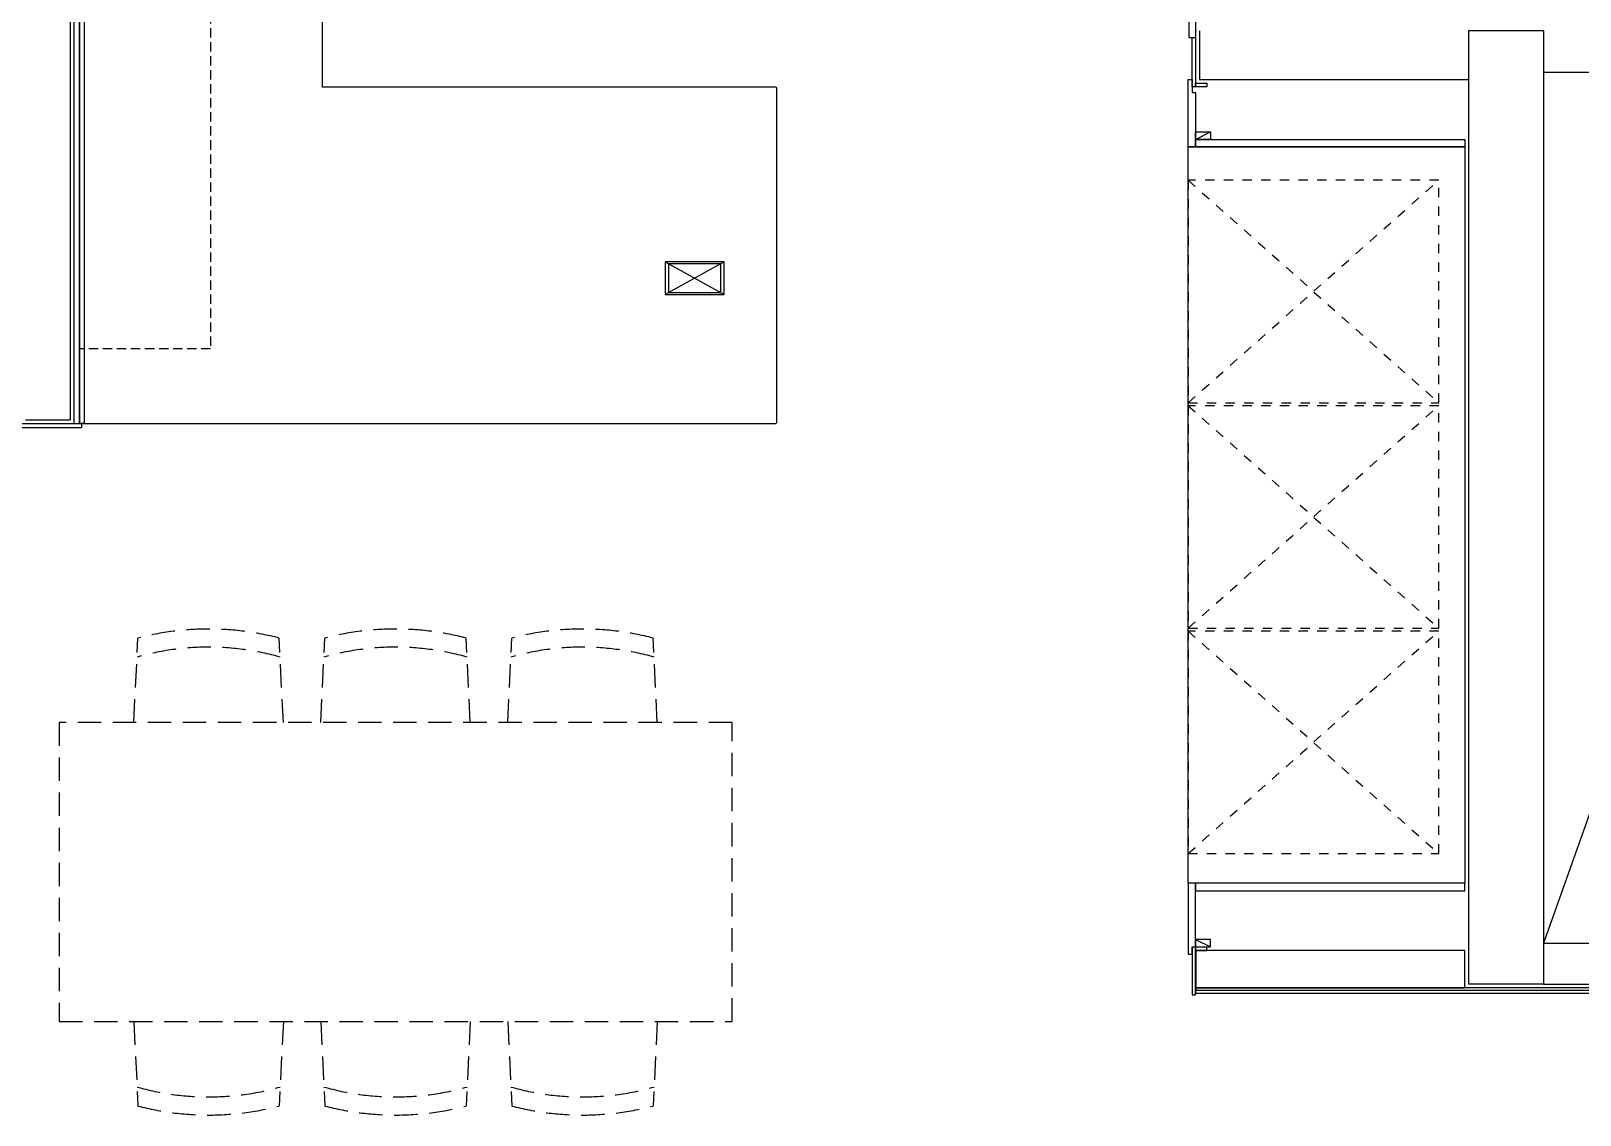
# Model space of a CAD drawing. Header units: millimetres. Extents: x -33000 to 294000, y 0 to 42408.
# Drawn here: x 14445 to 18587, y 16255 to 19155 of the extents above; entities that cross this region are included whole.
import ezdxf

# ---------------------------------------------------------------- set-up
doc = ezdxf.new("R2010")
doc.units = ezdxf.units.MM
doc.header["$LTSCALE"] = 50
doc.linetypes.add('( Hidden )', pattern=[0.375, 0.25, -0.125])
doc.linetypes.add('HIDDEN', pattern=[2, 1, -1])
doc.layers.add('arch', color=8, linetype='Continuous')

msp = doc.modelspace()

# ---------------------------------------------------------------- linework, layer by layer
at = {"layer": 'arch', "ltscale": 2}
for p, q in [((14549.6, 20899.5), (14549.6, 18114.5)), ((17569.6, 19154.5), (17569.6, 19024.5)), ((17569.6, 19024.5), (18289.6, 19024.5)), ((18489.6, 19044.5), (19679.6, 19044.5)), ((14429.6, 18114.5), (14549.6, 18114.5)), ((18489.6, 16714.5), (19029.6, 16714.5)), ((18489.6, 16604.5), (21009.6, 16604.5))]:
    msp.add_line(p, q, dxfattribs=at)
at = {"layer": 'arch'}
for p, q in [((14559.6, 20889.5), (14559.6, 18104.5)), ((14574.6, 18104.5), (14574.6, 20889.5)), ((14574.6, 20874.5), (14574.6, 18104.5)), ((14586.6, 20874.5), (14586.6, 18104.5)), ((15224.6, 19004.5), (15224.6, 20224.5)), ((18289.6, 19154.5), (18289.6, 16604.5)), ((18489.6, 19154.5), (18289.6, 19154.5)), ((18489.6, 19154.5), (18489.6, 16604.5)), ((17550.5, 19005.5), (17550.5, 19137.5)), ((17550.5, 19137.5), (17559.5, 19137.5)), ((17559.5, 19137.5), (17559.5, 19005.5)), ((17539.5, 19024.5), (17550.5, 19024.5)), ((17539.5, 18844.5), (17539.5, 19024.5)), ((17550.5, 19024.5), (17550.5, 18989.5)), ((16434.6, 19004.5), (15224.6, 19004.5)), ((16439.6, 18109.5), (16439.6, 18999.5)), ((17559.5, 19005.5), (17550.5, 19005.5)), ((17550.5, 18989.5), (17559.5, 18989.5)), ((17559.5, 19014.5), (17589.5, 19014.5)), ((17559.5, 19005.5), (17559.5, 19014.5)), ((17589.5, 19005.5), (17559.5, 19005.5)), ((17559.5, 18989.5), (17559.5, 18844.5)), ((17589.5, 19014.5), (17589.5, 19005.5)), ((17559.5, 18884.5), (17599.5, 18884.5)), ((17559.5, 18864.5), (17559.5, 18884.5)), ((17559.5, 18864.5), (17599.5, 18884.5)), ((17599.5, 18864.5), (17559.5, 18864.5)), ((17559.5, 18864.5), (18279.5, 18864.5)), ((17559.5, 18844.5), (17559.5, 18864.5)), ((17599.5, 18884.5), (17599.5, 18864.5)), ((18279.5, 18864.5), (18279.5, 18844.5)), ((17559.5, 18844.5), (17539.5, 18844.5)), ((17539.5, 18844.5), (18279.5, 18844.5)), ((17539.5, 16874.5), (17539.5, 18844.5)), ((18279.5, 18844.5), (17559.5, 18844.5)), ((18279.5, 18844.5), (18279.5, 16874.5)), ((16298.1, 18536.5), (16141.1, 18536.5)), ((16141.1, 18536.5), (16141.1, 18449.5)), ((16141.1, 18536.5), (16298.1, 18449.5)), ((16298.1, 18536.5), (16141.1, 18449.5)), ((16289.6, 18531.5), (16149.6, 18531.5)), ((16149.6, 18531.5), (16149.6, 18454.5)), ((16289.6, 18454.5), (16289.6, 18531.5)), ((16298.1, 18449.5), (16298.1, 18536.5)), ((16141.1, 18449.5), (16298.1, 18449.5)), ((16149.6, 18454.5), (16289.6, 18454.5)), ((19029.6, 18234.5), (18489.6, 16714.5)), ((14419.5, 18104.5), (14579.5, 18104.5)), ((14559.6, 18104.5), (14574.6, 18104.5)), ((14586.6, 18104.5), (14574.6, 18104.5)), ((14574.6, 18104.5), (16434.6, 18104.5)), ((14579.5, 18104.5), (14579.5, 18092.5)), ((14579.5, 18092.5), (14419.5, 18092.5)), ((17559.5, 16874.5), (17539.5, 16874.5)), ((17539.5, 16874.5), (17539.5, 16684.5)), ((18279.5, 16874.5), (17539.5, 16874.5)), ((17559.5, 16874.5), (17559.5, 16854.5)), ((18279.5, 16874.5), (17559.5, 16874.5)), ((17559.5, 16704.5), (17559.5, 16874.5)), ((18279.5, 16854.5), (18279.5, 16874.5)), ((17559.5, 16854.5), (18279.5, 16854.5)), ((17550.5, 16684.5), (17550.5, 16704.5)), ((17550.5, 16704.5), (17559.5, 16704.5)), ((17559.5, 16703.5), (17550.5, 16703.5)), ((17550.5, 16703.5), (17550.5, 16576.5)), ((17599.5, 16724.5), (17559.5, 16724.5)), ((17559.5, 16724.5), (17559.5, 16704.5)), ((17559.5, 16724.5), (17599.5, 16704.5)), ((17559.5, 16704.5), (17599.5, 16704.5)), ((17559.5, 16576.5), (17559.5, 16703.5)), ((17589.5, 16703.5), (17559.5, 16703.5)), ((17559.5, 16703.5), (17559.5, 16694.5)), ((17589.5, 16694.5), (17589.5, 16703.5)), ((17599.5, 16704.5), (17599.5, 16724.5)), ((17539.5, 16684.5), (17550.5, 16684.5)), ((17559.5, 16694.5), (17589.5, 16694.5)), ((17559.6, 16694.5), (17559.6, 16594.5)), ((18279.6, 16694.5), (17559.6, 16694.5)), ((18279.6, 16594.5), (18279.6, 16694.5)), ((17550.5, 16576.5), (17559.5, 16576.5)), ((17559.6, 16594.5), (17559.6, 16588.5)), ((18931.6, 16594.5), (17559.6, 16594.5)), ((17559.6, 16594.5), (18279.6, 16594.5)), ((17559.6, 16588.5), (18931.6, 16588.5)), ((17559.6, 16579.5), (17559.6, 16588.5)), ((17559.6, 16588.5), (18931.6, 16588.5)), ((18931.6, 16579.5), (17559.6, 16579.5)), ((18489.6, 16604.5), (18289.6, 16604.5))]:
    msp.add_line(p, q, dxfattribs=at)
at = {"layer": 'arch', "linetype": '( Hidden )', "ltscale": 2}
for p, q in [((14574.5, 18304.5), (14574.5, 19274.5)), ((14924.5, 19274.5), (14924.5, 18304.5)), ((14924.5, 18304.5), (14574.5, 18304.5))]:
    msp.add_line(p, q, dxfattribs=at)
at = {"layer": 'arch', "linetype": 'Continuous', "ltscale": 4}
for p, q in [((17541.6, 19197.5), (17541.6, 19137.5)), ((17559.6, 19137.5), (17559.6, 19197.5)), ((17541.6, 19137.5), (17559.6, 19137.5))]:
    msp.add_line(p, q, dxfattribs=at)
at = {"layer": 'arch', "linetype": 'HIDDEN', "ltscale": 0.5}
for p, q in [((18209.5, 18755), (17539.5, 18755)), ((17539.5, 18755), (17539.5, 18160)), ((17539.5, 18160), (18209.5, 18755)), ((17539.5, 18755), (18209.5, 18160)), ((18209.5, 18160), (18209.5, 18755)), ((17539.5, 18160), (18209.5, 18160)), ((18209.5, 18152), (17539.5, 18152)), ((17539.5, 18152), (17539.5, 17557)), ((17539.5, 17557), (18209.5, 18152)), ((17539.5, 18152), (18209.5, 17557)), ((18209.5, 17557), (18209.5, 18152)), ((17539.5, 17557), (18209.5, 17557)), ((18209.5, 17549), (17539.5, 17549)), ((17539.5, 17549), (17539.5, 16954)), ((17539.5, 16954), (18209.5, 17549)), ((17539.5, 17549), (18209.5, 16954)), ((18209.5, 16954), (18209.5, 17549)), ((17539.5, 16954), (18209.5, 16954))]:
    msp.add_line(p, q, dxfattribs=at)
at = {"layer": 'arch', "linetype": '( Hidden )', "ltscale": 5}
for p, q in [((14719.6, 17304.5), (14730.7, 17530.4)), ((15119.6, 17304.5), (15108.4, 17530.4)), ((15219.6, 17304.5), (15230.7, 17530.4)), ((15619.6, 17304.5), (15608.4, 17530.4)), ((15719.6, 17304.5), (15730.7, 17530.4)), ((16119.6, 17304.5), (16108.4, 17530.4)), ((16319.6, 17304.5), (14519.6, 17304.5)), ((14519.6, 17304.5), (14519.6, 16504.5)), ((16319.6, 16504.5), (16319.6, 17304.5)), ((14519.6, 16504.5), (16319.6, 16504.5)), ((14719.6, 16504.5), (14730.7, 16278.7)), ((15119.6, 16504.5), (15108.4, 16278.7)), ((15219.6, 16504.5), (15230.7, 16278.7)), ((15619.6, 16504.5), (15608.4, 16278.7)), ((15719.6, 16504.5), (15730.7, 16278.7)), ((16119.6, 16504.5), (16108.4, 16278.7))]:
    msp.add_line(p, q, dxfattribs=at)
at = {"layer": 'arch'}
for centre, start, end in [((16434.6, 18999.5), 0, 90), ((16434.6, 18109.5), 270, 0)]:
    msp.add_arc(centre, 5, start, end, dxfattribs=at)
at = {"layer": 'arch', "linetype": '( Hidden )', "ltscale": 5}
for centre, radius, start, end in [((14919.6, 16804.1), 750.5, 75.4261, 104.5739), ((15419.6, 16804.1), 750.5, 75.4261, 104.5739), ((15919.6, 16804.1), 750.5, 75.4261, 104.5739), ((14919.6, 16801.4), 704.7, 74.2439, 105.7561), ((15419.6, 16801.4), 704.7, 74.2439, 105.7561), ((15919.6, 16801.4), 704.7, 74.2439, 105.7561), ((14919.6, 17007.7), 704.7, 254.2439, 285.7561), ((15419.6, 17007.7), 704.7, 254.2439, 285.7561), ((15919.6, 17007.7), 704.7, 254.2439, 285.7561), ((14919.6, 17005), 750.5, 255.4261, 284.5739), ((15419.6, 17005), 750.5, 255.4261, 284.5739), ((15919.6, 17005), 750.5, 255.4261, 284.5739)]:
    msp.add_arc(centre, radius, start, end, dxfattribs=at)

doc.saveas('drawing.dxf')
